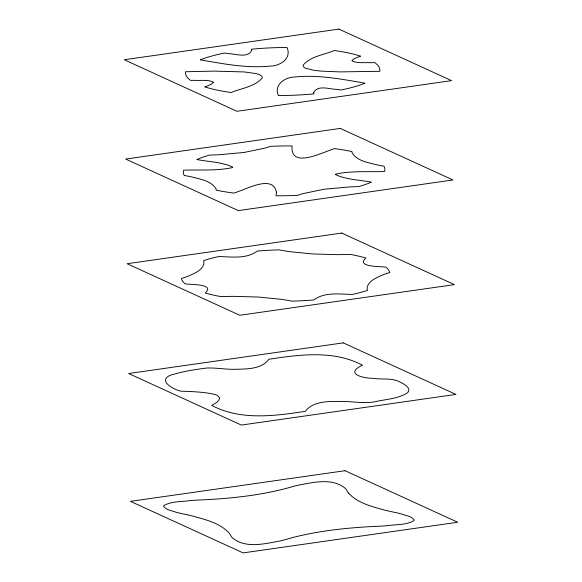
<?xml version="1.0" encoding="UTF-8"?>
<svg xmlns="http://www.w3.org/2000/svg" width="582" height="582" viewBox="0 0 582 582"><rect width="100%" height="100%" fill="white"/><g stroke="black" fill="none" stroke-linecap="round" stroke-linejoin="round"><path stroke-width="0.87" d="M348.611 493.172C357.719 503.234 371.738 506.435 384.287 510.007A157.613 38.929 -0.8 0 0 396.757 512.786A96.095 23.738 -0.8 0 1 401.936 514.117C405.996 515.732 411.707 516.11 414.18 520.068L414.049 520.592C406.294 525.175 396.335 524.317 387.612 525.662A96.095 23.738 -0.8 0 1 380.126 526.186A158.297 39.103 -0.8 0 0 366.485 526.87C342.951 528.34 319.409 531.024 296.464 536.604A157.613 38.929 -0.8 0 0 284.533 539.841A96.095 23.738 -0.8 0 1 278.873 541.195C263.988 543.908 245.953 548.535 232.895 538.255A96.095 23.738 -0.8 0 1 231.17 536.429A158.297 39.103 -0.8 0 0 229.133 533.09C220.025 523.029 205.999 519.828 193.457 516.256A157.613 38.929 -0.8 0 0 180.987 513.477A96.095 23.738 -0.8 0 1 175.808 512.145C171.748 510.53 166.03 510.152 163.557 506.195L163.695 505.671C171.443 501.087 181.402 501.946 190.132 500.6A96.095 23.738 -0.8 0 1 197.611 500.076A158.297 39.103 -0.8 0 0 211.259 499.392C234.793 497.923 258.335 495.238 281.281 489.658A157.613 38.929 -0.8 0 0 293.204 486.421A96.095 23.738 -0.8 0 1 298.872 485.068C313.756 482.354 331.784 477.727 344.85 488.007A96.095 23.738 -0.8 0 1 346.566 489.833A158.297 39.103 -0.8 0 0 348.611 493.172M389.707 272.5A104.382 25.783 -0.8 0 0 386.026 267.211C381.894 266.207 355.282 267.451 365.86 257.979A104.382 25.783 -0.8 0 0 350.168 254.407A107.568 26.568 -0.8 0 1 335.85 254.647L312.308 253.934L290.585 251.759A107.568 26.568 -0.8 0 1 278.916 249.86A104.382 25.783 -0.8 0 0 257.317 251.053C246.455 259.208 231.6 256.851 218.89 256.538A104.382 25.783 -0.8 0 0 203.591 260.612A107.568 26.568 -0.8 0 1 203.795 264.148C201.918 270.375 195.072 273.023 189.696 275.519A107.568 26.568 -0.8 0 1 181.395 278.509A104.382 25.783 -0.8 0 0 185.076 283.798C189.215 284.802 215.82 283.558 205.25 293.022A104.382 25.783 -0.8 0 0 220.934 296.602A107.568 26.568 -0.8 0 1 235.259 296.362L258.794 297.075L280.517 299.25A107.568 26.568 -0.8 0 1 292.186 301.149A104.382 25.783 -0.8 0 0 313.793 299.956C324.654 291.8 339.502 294.157 352.219 294.47A104.382 25.783 -0.8 0 0 367.511 290.389A107.568 26.568 -0.8 0 1 367.307 286.853C369.192 280.626 376.03 277.985 381.414 275.49A107.568 26.568 -0.8 0 1 389.714 272.5M276.406 192.249L276.043 195.763A100.781 24.895 -0.8 0 0 297.591 195.334A89.046 21.992 -0.8 0 1 303.237 193.559L324.239 189.208L349.746 186.924A89.046 21.992 -0.8 0 1 358.621 186.618A100.781 24.895 -0.8 0 0 371.338 182.159C359.443 179.845 346.399 179.765 335.436 174.564L335.632 174.134C351.557 170.628 368.29 172.09 384.542 171.515A100.781 24.895 -0.8 0 0 383.953 166.197A89.046 21.992 -0.8 0 1 377.071 164.895C368.595 162.611 358.185 161.338 352.656 153.721A89.046 21.992 -0.8 0 1 351.914 151.538A100.781 24.895 -0.8 0 0 334.512 148.628C323.796 151.684 289.836 169.799 292.135 145.922A100.781 24.895 -0.8 0 0 270.594 146.351A89.046 21.992 -0.8 0 1 264.948 148.126L243.945 152.477L218.432 154.768A89.046 21.992 -0.8 0 1 209.564 155.067A100.781 24.895 -0.8 0 0 196.84 159.533C208.742 161.84 221.786 161.92 232.749 167.121L232.553 167.551C216.628 171.064 199.895 169.595 183.643 170.17A100.781 24.895 -0.8 0 0 184.232 175.488A89.046 21.992 -0.8 0 1 191.114 176.79C199.582 179.074 210 180.347 215.529 187.964A89.046 21.992 -0.8 0 1 216.264 190.147A100.781 24.895 -0.8 0 0 233.666 193.057C244.28 190.612 272.965 173.356 276.406 192.249M251.657 50.321C247.917 58.658 235.404 53.646 228.348 53.653A63.489 15.685 -0.8 0 1 224.637 53.035A97.179 24 -0.8 0 0 200.375 59.851C223.524 63.853 247.132 68.523 270.717 66.042C280.248 65.948 292.011 58.207 286.984 47.484A97.179 24 -0.8 0 0 251.555 49.194A63.489 15.685 -0.8 0 1 251.657 50.321M313.8 92.32L313.756 92.72A63.489 15.685 -0.8 0 0 313.858 93.855A97.179 24 -0.8 0 1 278.429 95.564C273.402 84.841 285.158 77.1 294.688 77.006C318.274 74.525 341.881 79.196 365.038 83.197A97.179 24 -0.8 0 1 340.776 90.014A63.489 15.685 -0.8 0 0 337.058 89.395C329.914 89.359 318.209 84.608 313.8 92.32M219.618 398.226C218.839 401.973 214.656 403.617 211.673 405.37C240.359 420.648 274.464 416.006 305.274 411.35C314.105 399.936 330.94 401.609 343.802 401.405C355.18 401.733 366.522 404.032 377.769 401.129C387.743 399.201 398.488 398.335 407.349 392.974C412.172 388.652 404.432 384.127 400.86 382.512C392.304 377.296 381.974 379.937 372.516 378.264C362.288 378.213 344.515 373.513 362.499 365.22C333.813 349.942 299.701 354.584 268.899 359.24C261.471 369.33 246.986 368.923 235.717 369.279C225.94 369.672 216.177 367.533 206.479 368.071C196.119 369.403 185.723 370.909 175.655 373.76C155.649 377.929 169.551 388.187 180.66 391.184C190.008 391.417 199.386 391.824 208.647 393.206C212.241 394.24 218.265 393.927 219.618 398.226M213.318 82.375L211.492 84.121L207.476 85.94A63.489 15.685 -0.8 0 1 204.791 86.893A97.179 24 -0.8 0 0 231.09 92.538C241.443 88.188 254.807 86.82 262.337 77.843L261.907 76.198L259.87 74.787L256.226 73.601L244.105 71.921L213.849 71.12L185.629 71.739A97.179 24 -0.8 0 0 190.663 80.425A63.489 15.685 -0.8 0 1 195.246 80.338C201.146 80.76 207.847 79.443 213.259 82.069L213.318 82.375M352.19 60.346L352.146 60.979C357.559 63.598 364.259 62.289 370.167 62.703A63.489 15.685 -0.8 0 0 374.75 62.623A97.179 24 -0.8 0 1 379.784 71.31L339.866 71.892L321.308 71.128L314.44 70.4L305.535 68.261L303.498 66.85L303.069 65.206C310.599 56.228 323.963 54.861 334.315 50.51A97.179 24 -0.8 0 1 360.614 56.156A63.489 15.685 -0.8 0 0 357.93 57.109L353.914 58.928L352.19 60.346M338.891 29.1L124.272 59.75L236.939 111.293L451.567 80.643L338.891 29.1M340.281 128.418L125.654 159.068L238.329 210.611L452.949 179.962L340.281 128.418M341.743 233.076L127.116 263.726L239.784 315.269L454.411 284.627L341.743 233.076M343.278 342.871L128.651 373.52L241.319 425.064L455.946 394.414L343.278 342.871M345.061 470.707L130.433 501.357L243.109 552.9L457.728 522.25L345.061 470.707"/></g></svg>
